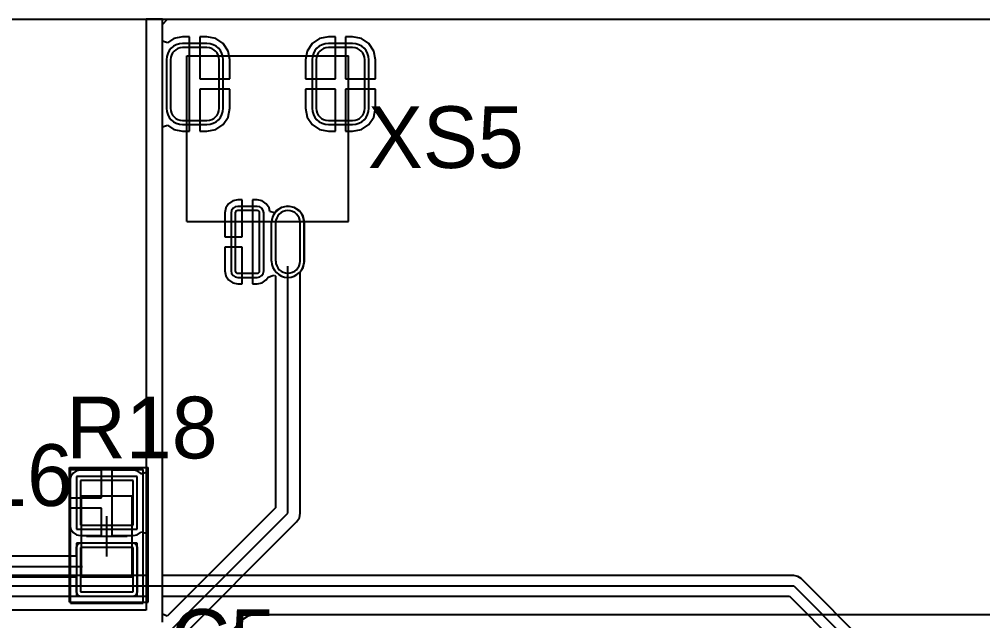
# Model space of a CAD drawing. Header units: millimetres. Extents: x 33 to 142, y 42 to 97.
# Drawn here: x 91.76 to 115.57, y 81.54 to 96.4 of the extents above; entities that cross this region are included whole.
import ezdxf

# ---------------------------------------------------------------- set-up
doc = ezdxf.new("R2010")
doc.units = ezdxf.units.MM
for name, color, linetype in [('BottomLayer', 5, 'Continuous'), ('Mechanical13', 56, 'Continuous'), ('Mechanical15', 56, 'Continuous'), ('TopLayer', 1, 'Continuous'), ('TopOverlay', 2, 'Continuous'), ('TopPaste', 8, 'Continuous'), ('TopSolder', 216, 'Continuous')]:
    doc.layers.add(name, color=color, linetype=linetype)

msp = doc.modelspace()

# ---------------------------------------------------------------- linework, layer by layer
at = {"layer": 'BottomLayer'}
for p, q in [((39.275, 96.4), (94.9, 96.4)), ((95.3, 96.4), (94.9, 96.4)), ((94.9, 96.4), (94.9, 81.8)), ((94.9, 96.4), (94.9, 82.655)), ((95.3, 81.5), (95.3, 96.4)), ((95.3, 96.273), (95.427, 96.4)), ((95.3, 82.655), (95.3, 96.273)), ((95.427, 96.4), (142.075, 96.4)), ((94.9, 82.655), (85.224, 82.655)), ((110.9, 82.655), (95.3, 82.655)), ((110.998, 82.635), (110.9, 82.655)), ((111.08, 82.58), (110.998, 82.635)), ((85, 82.4), (110.9, 82.4)), ((110.9, 82.4), (114.782, 78.517)), ((114.79, 78.871), (111.08, 82.58)), ((85.005, 82.145), (94.9, 82.145)), ((94.9, 82.145), (94.9, 81.8)), ((95.3, 81.617), (95.3, 82.145)), ((95.3, 82.145), (110.794, 82.145)), ((110.794, 82.145), (114.602, 78.337)), ((92.608, 81.8), (91.5, 81.8)), ((92.608, 81.8), (91.5, 81.8)), ((94.9, 81.8), (92.608, 81.8)), ((94.9, 81.8), (92.608, 81.8)), ((95.3, 81.5), (95.3, 81.617))]:
    msp.add_line(p, q, dxfattribs=at)
at = {"layer": 'Mechanical13'}
for p, q in [((93.3, 82.625), (93.3, 84.625)), ((93.3, 84.625), (94.55, 84.625)), ((94.55, 82.625), (94.55, 84.625)), ((93.3, 82.625), (94.55, 82.625))]:
    msp.add_line(p, q, dxfattribs=at)
at = {"layer": 'Mechanical15'}
for p, q in [((93.025, 81.975), (93.025, 85.275)), ((93.025, 85.275), (94.825, 85.275)), ((94.825, 81.975), (94.825, 85.275)), ((93.925, 83.125), (93.925, 84.125)), ((93.425, 83.625), (94.425, 83.625)), ((93.025, 81.975), (94.825, 81.975))]:
    msp.add_line(p, q, dxfattribs=at)
at = {"layer": 'TopLayer'}
for p, q in [((39.275, 96.4), (94.9, 96.4)), ((95.3, 96.4), (94.9, 96.4)), ((94.9, 96.4), (94.9, 81.8)), ((94.9, 96.4), (94.9, 85.199)), ((95.3, 81.5), (95.3, 96.4)), ((95.3, 96.4), (142.075, 96.4)), ((95.3, 95.86), (95.3, 96.4)), ((95.8, 95.965), (95.584, 95.922)), ((95.973, 95.965), (95.8, 95.965)), ((95.973, 94.8), (95.973, 95.965)), ((96.4, 95.965), (96.227, 95.965)), ((96.227, 95.965), (96.227, 94.927)), ((96.616, 95.922), (96.4, 95.965)), ((99.4, 95.965), (99.184, 95.922)), ((99.573, 95.965), (99.4, 95.965)), ((99.573, 94.927), (99.573, 95.965)), ((100, 95.965), (99.827, 95.965)), ((99.827, 95.965), (99.827, 94.927)), ((100.216, 95.922), (100, 95.965)), ((95.427, 95.817), (95.3, 95.86)), ((95.584, 95.922), (95.427, 95.817)), ((96.799, 95.799), (96.616, 95.922)), ((96.922, 95.616), (96.799, 95.799)), ((99.001, 95.799), (98.878, 95.616)), ((99.184, 95.922), (99.001, 95.799)), ((100.399, 95.799), (100.216, 95.922)), ((100.522, 95.616), (100.399, 95.799)), ((96.4, 95.7), (95.8, 95.7)), ((96.965, 95.4), (96.922, 95.616)), ((98.878, 95.616), (98.835, 95.4)), ((100, 95.7), (99.4, 95.7)), ((100.565, 95.4), (100.522, 95.616)), ((95.5, 95.4), (95.5, 94.2)), ((96.7, 94.2), (96.7, 95.4)), ((96.965, 94.927), (96.965, 95.4)), ((98.835, 95.4), (98.835, 94.927)), ((99.1, 95.4), (99.1, 94.2)), ((100.3, 94.2), (100.3, 95.4)), ((100.565, 94.927), (100.565, 95.4)), ((95.973, 93.635), (95.973, 94.8)), ((96.227, 94.927), (96.965, 94.927)), ((98.835, 94.927), (99.573, 94.927)), ((99.827, 94.927), (100.565, 94.927)), ((96.965, 94.673), (96.227, 94.673)), ((96.227, 94.673), (96.227, 93.635)), ((96.965, 94.2), (96.965, 94.673)), ((99.573, 94.673), (98.835, 94.673)), ((98.835, 94.673), (98.835, 94.2)), ((99.573, 93.635), (99.573, 94.673)), ((100.565, 94.673), (99.827, 94.673)), ((99.827, 94.673), (99.827, 93.635)), ((100.565, 94.2), (100.565, 94.673)), ((96.922, 93.984), (96.965, 94.2)), ((98.835, 94.2), (98.878, 93.984)), ((100.522, 93.984), (100.565, 94.2)), ((95.8, 93.9), (96.4, 93.9)), ((96.799, 93.801), (96.922, 93.984)), ((98.878, 93.984), (99.001, 93.801)), ((99.4, 93.9), (100, 93.9)), ((100.399, 93.801), (100.522, 93.984)), ((95.3, 93.74), (95.427, 93.783)), ((95.3, 81.698), (95.3, 93.74)), ((95.427, 93.783), (95.584, 93.678)), ((95.584, 93.678), (95.8, 93.635)), ((95.8, 93.635), (95.973, 93.635)), ((96.227, 93.635), (96.4, 93.635)), ((96.4, 93.635), (96.616, 93.678)), ((96.616, 93.678), (96.799, 93.801)), ((99.001, 93.801), (99.184, 93.678)), ((99.184, 93.678), (99.4, 93.635)), ((99.4, 93.635), (99.573, 93.635)), ((99.827, 93.635), (100, 93.635)), ((100, 93.635), (100.216, 93.678)), ((100.216, 93.678), (100.399, 93.801)), ((97.037, 91.911), (96.934, 91.841)), ((97.16, 91.935), (97.037, 91.911)), ((97.273, 91.935), (97.16, 91.935)), ((97.273, 91.027), (97.273, 91.935)), ((97.64, 91.935), (97.527, 91.935)), ((97.527, 91.935), (97.527, 90.9)), ((97.763, 91.911), (97.64, 91.935)), ((97.866, 91.841), (97.763, 91.911)), ((96.864, 91.738), (96.84, 91.615)), ((96.934, 91.841), (96.864, 91.738)), ((97.64, 91.675), (97.16, 91.675)), ((97.936, 91.738), (97.866, 91.841)), ((97.952, 91.654), (97.936, 91.738)), ((98.112, 91.663), (98.084, 91.622)), ((98.244, 91.752), (98.112, 91.663)), ((98.4, 91.783), (98.244, 91.752)), ((98.556, 91.752), (98.4, 91.783)), ((98.688, 91.663), (98.556, 91.752)), ((98.777, 91.531), (98.688, 91.663)), ((96.84, 91.615), (96.84, 91.027)), ((97.1, 91.615), (97.1, 90.185)), ((97.7, 90.185), (97.7, 91.615)), ((98.063, 91.621), (97.952, 91.654)), ((98.084, 91.622), (98.063, 91.621)), ((98.808, 91.375), (98.777, 91.531)), ((98.1, 90.425), (98.1, 91.375)), ((98.7, 90.425), (98.7, 91.375)), ((98.808, 90.425), (98.808, 91.375)), ((96.84, 91.027), (97.273, 91.027)), ((97.273, 90.773), (96.84, 90.773)), ((96.84, 90.773), (96.84, 90.185)), ((97.273, 89.865), (97.273, 90.773)), ((97.527, 90.9), (97.527, 89.865)), ((98.4, 84.2), (98.4, 90.3)), ((98.706, 90.163), (98.777, 90.269)), ((98.777, 90.269), (98.808, 90.425)), ((96.84, 90.185), (96.864, 90.062)), ((96.864, 90.062), (96.934, 89.959)), ((97.16, 90.125), (97.64, 90.125)), ((97.866, 89.959), (97.915, 90.031)), ((97.915, 90.031), (98.031, 90.072)), ((98.031, 90.072), (98.068, 90.075)), ((98.068, 90.075), (98.094, 90.056)), ((98.094, 90.056), (98.094, 84.327)), ((98.706, 84.2), (98.706, 90.163)), ((96.934, 89.959), (97.037, 89.889)), ((97.037, 89.889), (97.16, 89.865)), ((97.16, 89.865), (97.273, 89.865)), ((97.527, 89.865), (97.64, 89.865)), ((97.64, 89.865), (97.763, 89.889)), ((97.763, 89.889), (97.866, 89.959)), ((93.176, 85.239), (93.092, 85.183)), ((93.275, 85.259), (93.176, 85.239)), ((93.798, 85.259), (93.275, 85.259)), ((93.798, 84.577), (93.798, 85.259)), ((94.575, 85.259), (94.052, 85.259)), ((94.052, 85.259), (94.052, 84.45)), ((94.674, 85.239), (94.575, 85.259)), ((94.758, 85.183), (94.674, 85.239)), ((93.036, 85.099), (93.016, 85)), ((93.016, 85), (93.016, 84.577)), ((93.092, 85.183), (93.036, 85.099)), ((93.275, 85), (93.275, 83.9)), ((94.575, 85), (93.275, 85)), ((94.575, 83.9), (94.575, 85)), ((94.773, 85.161), (94.758, 85.183)), ((94.9, 85.199), (94.773, 85.161)), ((93.016, 84.577), (93.798, 84.577)), ((93.798, 84.323), (93.016, 84.323)), ((93.016, 84.323), (93.016, 83.9)), ((93.798, 83.641), (93.798, 84.323)), ((94.052, 84.45), (94.052, 83.641)), ((98.094, 84.327), (95.417, 81.65)), ((94.125, 79.925), (98.4, 84.2)), ((98.616, 83.984), (98.683, 84.083)), ((98.683, 84.083), (98.706, 84.2)), ((98.706, 84.2), (98.706, 84.2)), ((93.016, 83.9), (93.036, 83.801)), ((93.275, 83.9), (94.575, 83.9)), ((94.431, 79.798), (98.616, 83.984)), ((98.616, 83.984), (98.616, 83.984)), ((93.036, 83.801), (93.092, 83.717)), ((93.092, 83.717), (93.176, 83.661)), ((93.176, 83.661), (93.275, 83.641)), ((93.275, 83.641), (93.798, 83.641)), ((94.052, 83.641), (94.575, 83.641)), ((94.575, 83.641), (94.674, 83.661)), ((94.674, 83.661), (94.758, 83.717)), ((94.758, 83.717), (94.773, 83.739)), ((94.773, 83.739), (94.9, 83.701)), ((94.9, 83.701), (94.9, 81.8)), ((93.198, 83.427), (93.167, 83.35)), ((93.167, 83.35), (93.167, 83.13)), ((93.275, 83.458), (93.198, 83.427)), ((94.575, 83.458), (93.275, 83.458)), ((93.275, 83.35), (93.275, 82.25)), ((94.575, 83.35), (93.275, 83.35)), ((94.652, 83.427), (94.575, 83.458)), ((94.575, 82.25), (94.575, 83.35)), ((94.683, 83.35), (94.652, 83.427)), ((94.683, 82.25), (94.683, 83.35)), ((91.925, 83.13), (91.158, 83.13)), ((93.167, 83.13), (91.925, 83.13)), ((91.025, 82.875), (91.925, 82.875)), ((91.925, 82.875), (93.325, 82.875)), ((91.158, 82.62), (91.925, 82.62)), ((91.925, 82.62), (93.167, 82.62)), ((93.167, 82.62), (93.167, 82.25)), ((93.167, 82.25), (93.198, 82.173)), ((93.198, 82.173), (93.275, 82.142)), ((93.275, 82.25), (94.575, 82.25)), ((93.275, 82.142), (94.575, 82.142)), ((94.575, 82.142), (94.652, 82.173)), ((94.652, 82.173), (94.683, 82.25)), ((92.608, 81.8), (91.5, 81.8)), ((94.9, 81.8), (91.5, 81.8)), ((94.9, 81.8), (92.608, 81.8)), ((95.417, 81.65), (95.3, 81.698)), ((97.55, 81.682), (97.413, 81.655)), ((118.517, 81.682), (97.55, 81.682)), ((97.298, 81.577), (96.948, 81.227)), ((97.413, 81.655), (97.298, 81.577))]:
    msp.add_line(p, q, dxfattribs=at)
for centre, radius, start, end in [((95.8, 95.4), 0.3, 90, 180), ((96.4, 95.4), 0.3, 0, 90), ((99.4, 95.4), 0.3, 90, 180), ((100, 95.4), 0.3, 0, 90), ((95.8, 94.2), 0.3, 180, 270), ((96.4, 94.2), 0.3, 270, 0), ((99.4, 94.2), 0.3, 180, 270), ((100, 94.2), 0.3, 270, 0), ((97.16, 91.615), 0.06, 90, 180), ((97.64, 91.615), 0.06, 0, 90), ((98.4, 91.375), 0.3, 0, 180), ((98.4, 90.425), 0.3, 180, 0), ((97.16, 90.185), 0.06, 180, 270), ((97.64, 90.185), 0.06, 270, 0)]:
    msp.add_arc(centre, radius, start, end, dxfattribs=at)
at = {"layer": 'TopOverlay'}
for p, q in [((39.275, 96.4), (142.075, 96.4)), ((95.9, 91.4), (95.9, 95.5)), ((95.9, 95.5), (99.9, 95.5)), ((95.9, 95.5), (97.4, 95.5)), ((99.9, 92.5), (99.9, 95.5)), ((99.9, 91.4), (99.9, 93.1)), ((95.9, 91.4), (99.9, 91.4)), ((93, 85.325), (94.95, 85.325)), ((93, 82), (93, 85.325)), ((94.95, 82), (94.95, 85.325)), ((93, 82), (94.95, 82))]:
    msp.add_line(p, q, dxfattribs=at)
at = {"layer": 'TopPaste'}
for p, q in [((96.4, 95.7), (95.8, 95.7)), ((100, 95.7), (99.4, 95.7)), ((95.5, 95.4), (95.5, 94.2)), ((96.7, 94.2), (96.7, 95.4)), ((99.1, 95.4), (99.1, 94.2)), ((100.3, 94.2), (100.3, 95.4)), ((95.8, 93.9), (96.4, 93.9)), ((99.4, 93.9), (100, 93.9)), ((97.64, 91.675), (97.16, 91.675)), ((97.1, 91.615), (97.1, 90.185)), ((97.7, 90.185), (97.7, 91.615)), ((98.1, 90.425), (98.1, 91.375)), ((98.7, 90.425), (98.7, 91.375)), ((97.16, 90.125), (97.64, 90.125)), ((93.275, 85), (93.275, 83.9)), ((94.575, 85), (93.275, 85)), ((94.575, 83.9), (94.575, 85)), ((93.275, 83.9), (94.575, 83.9)), ((93.275, 83.35), (93.275, 82.25)), ((94.575, 83.35), (93.275, 83.35)), ((94.575, 82.25), (94.575, 83.35)), ((93.275, 82.25), (94.575, 82.25))]:
    msp.add_line(p, q, dxfattribs=at)
for centre, radius, start, end in [((95.8, 95.4), 0.3, 90, 180), ((96.4, 95.4), 0.3, 0, 90), ((99.4, 95.4), 0.3, 90, 180), ((100, 95.4), 0.3, 0, 90), ((95.8, 94.2), 0.3, 180, 270), ((96.4, 94.2), 0.3, 270, 0), ((99.4, 94.2), 0.3, 180, 270), ((100, 94.2), 0.3, 270, 0), ((97.16, 91.615), 0.06, 90, 180), ((97.64, 91.615), 0.06, 0, 90), ((98.4, 91.375), 0.3, 0, 180), ((98.4, 90.425), 0.3, 180, 0), ((97.16, 90.185), 0.06, 180, 270), ((97.64, 90.185), 0.06, 270, 0)]:
    msp.add_arc(centre, radius, start, end, dxfattribs=at)
at = {"layer": 'TopSolder'}
for p, q in [((96.4, 95.802), (95.8, 95.802)), ((100, 95.802), (99.4, 95.802)), ((95.398, 95.4), (95.398, 94.2)), ((96.802, 94.2), (96.802, 95.4)), ((98.998, 95.4), (98.998, 94.2)), ((100.402, 94.2), (100.402, 95.4)), ((95.8, 93.798), (96.4, 93.798)), ((99.4, 93.798), (100, 93.798)), ((97.64, 91.777), (97.16, 91.777)), ((96.998, 91.615), (96.998, 90.185)), ((97.802, 90.185), (97.802, 91.615)), ((97.998, 90.425), (97.998, 91.375)), ((98.802, 90.425), (98.802, 91.375)), ((97.16, 90.023), (97.64, 90.023)), ((93.173, 85.102), (93.173, 83.798)), ((94.677, 85.102), (93.173, 85.102)), ((94.677, 83.798), (94.677, 85.102)), ((93.173, 83.798), (94.677, 83.798)), ((93.173, 83.452), (93.173, 82.148)), ((94.677, 83.452), (93.173, 83.452)), ((94.677, 82.148), (94.677, 83.452)), ((93.173, 82.148), (94.677, 82.148))]:
    msp.add_line(p, q, dxfattribs=at)
for centre, radius, start, end in [((95.8, 95.4), 0.402, 90, 180), ((96.4, 95.4), 0.402, 0, 90), ((99.4, 95.4), 0.402, 90, 180), ((100, 95.4), 0.402, 0, 90), ((95.8, 94.2), 0.402, 180, 270), ((96.4, 94.2), 0.402, 270, 0), ((99.4, 94.2), 0.402, 180, 270), ((100, 94.2), 0.402, 270, 0), ((97.16, 91.615), 0.162, 90, 180), ((97.64, 91.615), 0.162, 0, 90), ((98.4, 91.375), 0.402, 0, 180), ((98.4, 90.425), 0.402, 180, 0), ((97.16, 90.185), 0.162, 180, 270), ((97.64, 90.185), 0.162, 270, 0)]:
    msp.add_arc(centre, radius, start, end, dxfattribs=at)

# ---------------------------------------------------------------- texts
at = {"layer": 'TopOverlay'}
for s, p in [('XS5', (100.375, 92.725)), ('R18', (92.925, 85.55)), ('R16', (89.35, 84.375)), ('C5', (95.5, 80.3))]:
    msp.add_text(s, height=1.524, dxfattribs=at).set_placement(p)

doc.saveas('drawing.dxf')
